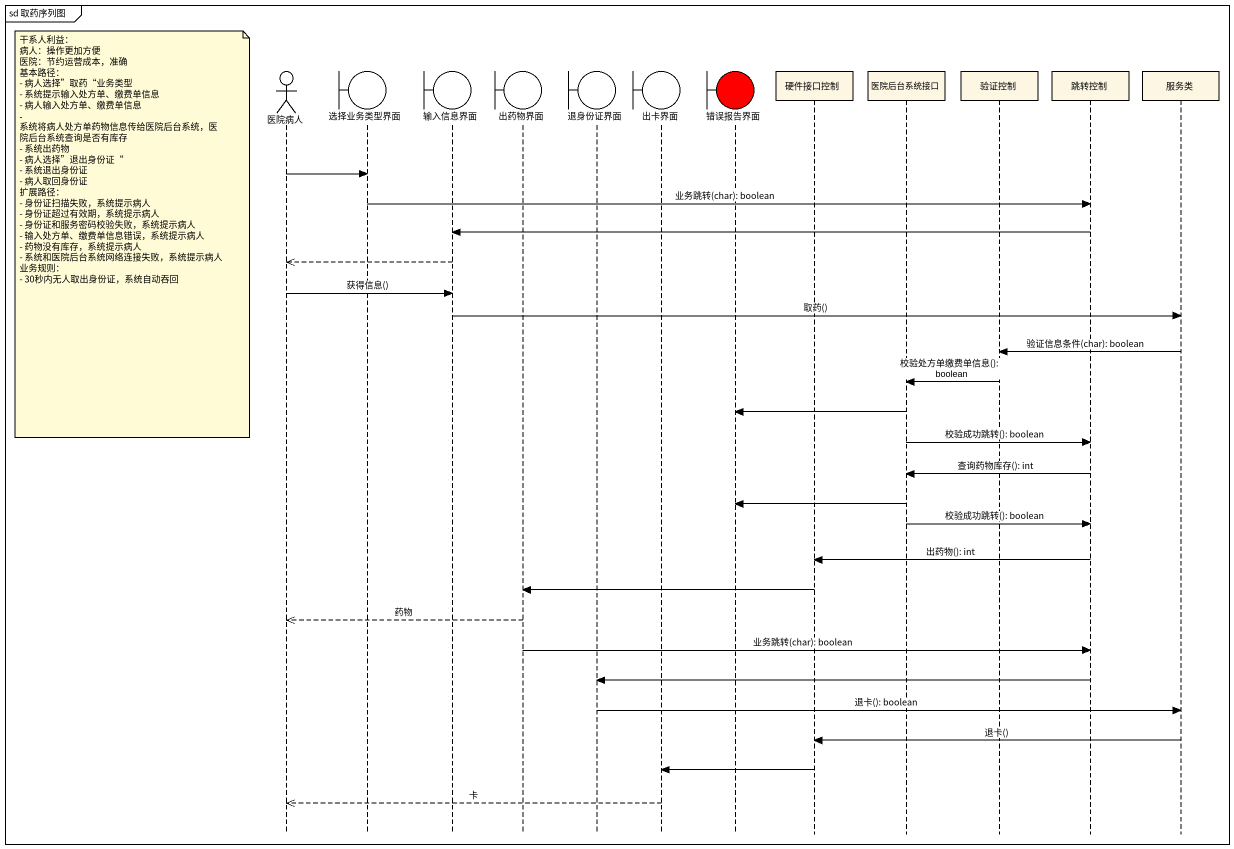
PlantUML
@startuml
mainframe sd 取药序列图
hide footbox
actor 医院病人
boundary 选择业务类型界面
boundary 输入信息界面
boundary 出药物界面
boundary 退身份证界面
boundary 出卡界面
boundary 错误报告界面 #FF0000
participant 硬件接口控制
participant 医院后台系统接口
participant 验证控制
participant 跳转控制
participant 服务类

医院病人 -> 选择业务类型界面
选择业务类型界面 -> 跳转控制 : 业务跳转(char): boolean
跳转控制 -> 输入信息界面
note left of 医院病人
  干系人利益：
  病人：操作更加方便
  医院：节约运营成本，准确
  基本路径：
  - 病人选择”取药“业务类型
  - 系统提示输入处方单、缴费单信息
  - 病人输入处方单、缴费单信息
  - 系统将病人处方单药物信息传给医院后台系统，医院后台系统查询是否有库存
  - 系统出药物
  - 病人选择”退出身份证“
  - 系统退出身份证
  - 病人取回身份证
  扩展路径：
  - 身份证扫描失败，系统提示病人
  - 身份证超过有效期，系统提示病人
  - 身份证和服务密码校验失败，系统提示病人
  - 输入处方单、缴费单信息错误，系统提示病人
  - 药物没有库存，系统提示病人
  - 系统和医院后台系统网络连接失败，系统提示病人
  业务规则：
  - 30秒内无人取出身份证，系统自动吞回
end note
输入信息界面 -->> 医院病人
医院病人 -> 输入信息界面 : 获得信息()
输入信息界面 -> 服务类 : 取药()
服务类 -> 验证控制 : 验证信息条件(char): boolean
验证控制 -> 医院后台系统接口 : 校验处方单缴费单信息(): boolean
医院后台系统接口 -> 错误报告界面
医院后台系统接口 -> 跳转控制 : 校验成功跳转(): boolean
跳转控制 -> 医院后台系统接口 : 查询药物库存(): int
医院后台系统接口 -> 错误报告界面
医院后台系统接口 -> 跳转控制 : 校验成功跳转(): boolean
跳转控制 -> 硬件接口控制 : 出药物(): int
硬件接口控制 -> 出药物界面
出药物界面 -->> 医院病人 : 药物
出药物界面 -> 跳转控制 : 业务跳转(char): boolean
跳转控制 -> 退身份证界面
退身份证界面 -> 服务类 : 退卡(): boolean
服务类 -> 硬件接口控制 : 退卡()
硬件接口控制 -> 出卡界面
出卡界面 -->> 医院病人 : 卡
@enduml
